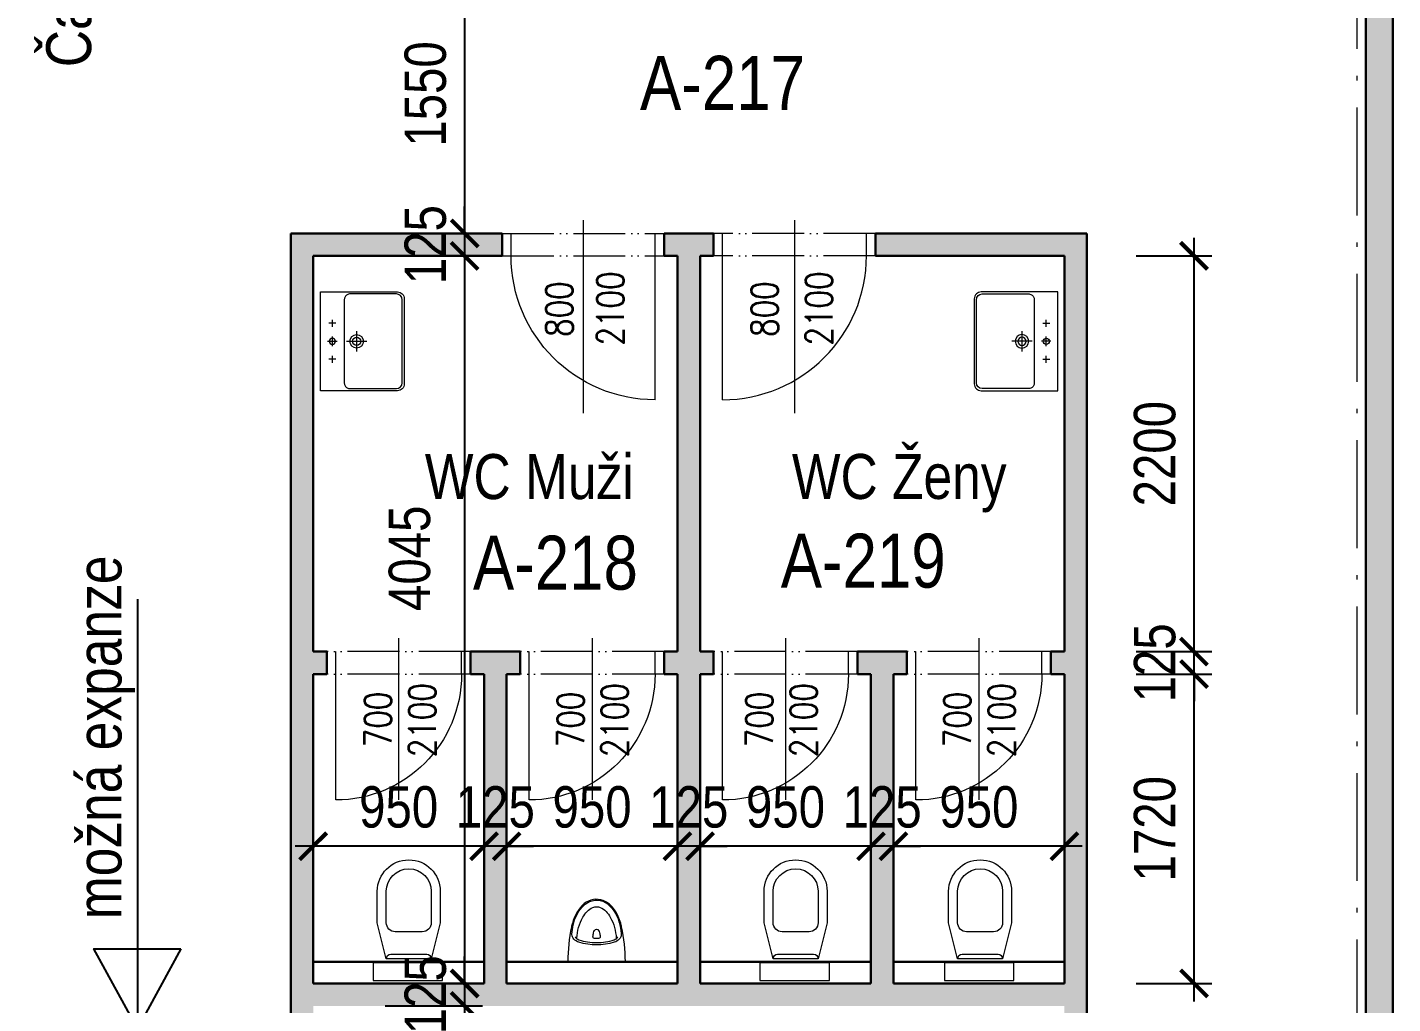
# Model space of a CAD drawing. Header units: millimetres. Extents: x 325046 to 1268204, y 1875583 to 2761998.
# Drawn here: x 565212 to 572801, y 2534185 to 2539613 of the extents above; entities that cross this region are included whole.
import ezdxf
from ezdxf.enums import TextEntityAlignment as Align

# ---------------------------------------------------------------- set-up
doc = ezdxf.new("R2010")
doc.units = ezdxf.units.MM
doc.header["$LTSCALE"] = 100
doc.header["$PDMODE"] = 65
doc.linetypes.add('ACAD_ISO05W100', pattern=[33, 24, -3, 0, -3, 0, -3])
doc.linetypes.add('ACAD_ISO10W100', pattern=[18.5, 12, -3, 0.5, -3])
doc.layers.add('A_KCE.tence', color=7, linetype='Continuous', lineweight=13)
doc.layers.add('Objekty - osy', color=5, linetype='ACAD_ISO10W100', lineweight=20)
for name, color, linetype, lineweight, true_color in [('DVEŘE - POPIS', 7, 'Continuous', 5, 0x008a22), ('otvory', 7, 'Continuous', 20, 0xb30000), ('PŘÍČKY - SDK', 7, 'Continuous', 30, 0x6a1174), ('SANITA  - NOVÁ', 7, 'Continuous', 13, 0x3f3fde)]:
    doc.layers.add(name, color=color, linetype=linetype, lineweight=lineweight, true_color=true_color)
doc.layers.add('kóty 100', color=5, linetype='Continuous')
doc.layers.add('ČÍSLO MÍSTNOSTI', color=4, linetype='Continuous')
doc.layers.add('POPIS MÍSTNOSTÍ', color=7, linetype='Continuous', true_color=0x072bf2)
doc.layers.add('ŠRAF - SDK', color=7, linetype='Continuous', true_color=0xfbe0ee)
doc.styles.add('ARIAL NARROW', font='ARIALN.TTF')
doc.styles.add('FSIMPLEX', font='simplex.shx')
doc.dimstyles.new('100', dxfattribs={"dimscale": 100, "dimtxt": 2.3, "dimasz": 1.5, "dimexe": 1, "dimexo": 4, "dimgap": 1, "dimtad": 1, "dimdec": 0, "dimzin": 0, "dimdsep": 46, "dimtxsty": 'ARIAL NARROW', "dimblk": 'ARCHTICK', "dimcen": 4, "dimdle": 1, "dimclrd": 256, "dimclre": 256, "dimclrt": 7, "dimadec": 0, "dimazin": 0, "dimtfac": 1, "dimtdec": 0, "dimtix": 1, "dimtofl": 0, "dimtmove": 0, "dimatfit": 2, "dimldrblk": 'OBLIQUE', "dimfxl": 1, "dimtolj": 1, "dimtzin": 0, "dimlwd": -1, "dimlwe": -1, "dimarcsym": 1})

# ---------------------------------------------------------------- blocks, each defined once
blk = doc.blocks.new('A$C32F32A5B')
at = {"layer": 'SANITA  - NOVÁ', "ltscale": 2, "transparency": 33554687}
for p, q in [((0, 0), (0, 98.3)), ((0, 98.3), (386.6, 98.3)), ((386.6, 98.3), (386.6, 0)), ((386.6, 0), (0, 0))]:
    blk.add_line(p, q, dxfattribs=at)
for points in [[(313.1, 120.8), (363.1, 320.8), (363.1, 495.8, 1), (13.1, 495.8), (13.1, 320.8), (63.1, 120.8)], [(113.1, 270.8), (263.1, 270.8, 0.41), (313.1, 320.8), (313.1, 495.8, 1), (63.1, 495.8), (63.1, 320.8, 0.41), (113.1, 270.8)], [(63.1, 120.8), (313.1, 120.8, 0.41), (288.1, 145.8), (88.1, 145.8, 0.41), (63.1, 120.8)]]:
    blk.add_lwpolyline(points, format="xyb", dxfattribs=at)
blk = doc.blocks.new('A$C2DFD14CC')
at = {"layer": 'otvory', "linetype": 'ACAD_ISO05W100', "ltscale": 0.12}
for p, q in [((75, 0), (75, 800)), ((200, 0), (200, 800))]:
    blk.add_line(p, q, dxfattribs=at)
at = {"layer": 'otvory'}
for p, q in [((900, 750), (75, 750)), ((200, 50), (75, 50))]:
    blk.add_line(p, q, dxfattribs=at)
at = {"layer": 'otvory', "ltscale": 2, "transparency": 33554687}
blk.add_line((0, 400), (900, 400), dxfattribs=at)
blk.add_arc((200, 750), 700, 270, 0, dxfattribs=at)
blk = doc.blocks.new('umyvadlo')
for points in [[(-80.5, -65), (-100, -65), (-119.5, -65)], [(-100, -84.5), (-100, -65), (-100, -45.5)], [(26.2, -65), (-26.2, -65)], [(0, -38.8), (0, -91.2)], [(119.5, -65), (100, -65), (80.5, -65)], [(100, -84.5), (100, -65), (100, -45.5)], [(0, -143.8), (0, -256.2)], [(-56.2, -200), (56.2, -200)]]:
    blk.add_lwpolyline(points)
for points in [[(275, 0), (275, 0), (-275, 0), (-275, 0)], [(-275, 0), (-275, 0), (-275, -418.8), (-275, -418.8)], [(275, -418.8), (275, -418.8), (275, 0), (275, 0)], [(-275, -418.8), (-275, -418.8), (-275, -427.1), (-275, -427.1)], [(-275, -427.1), (-274.5, -436.8), (-270.6, -446.1), (-263.9, -453.1)], [(-263.9, -453.1), (-256.6, -460.7), (-246.3, -465), (-235.7, -465)], [(235.7, -465), (246.2, -465), (256.6, -460.7), (263.9, -453.1)], [(263.9, -453.1), (270.6, -446.1), (274.5, -436.8), (275, -427.1)], [(275, -427.1), (275, -427.1), (275, -418.8), (275, -418.8)], [(-235.7, -465), (-235.7, -465), (0, -465), (0, -465)], [(0, -465), (0, -465), (235.7, -465), (235.7, -465)]]:
    blk.add_open_spline(points, degree=3)
for points, knots in [([(17.5, -65), (17.5, -55.3), (9.7, -47.5), (0, -47.5), (-9.7, -47.5), (-17.5, -55.3), (-17.5, -65), (-17.5, -74.7), (-9.7, -82.5), (0, -82.5), (9.7, -82.5), (17.5, -74.7), (17.5, -65)], [0, 0, 0, 0, 1, 1, 1, 2, 2, 2, 3, 3, 3, 4, 4, 4, 4]), ([(0, -453.3), (0, -453.3), (231, -453.3), (231, -453.3), (248.9, -453.3), (263.3, -438.4), (263.3, -420.6), (263.3, -420.6), (263.3, -170.8), (263.3, -170.8), (263.3, -170.8), (263.3, -164.8), (263.3, -164.8), (263.3, -158.4), (262.3, -152.5), (259, -147), (256.3, -142.6), (252.5, -138.7), (248.1, -135.9), (243.2, -132.8), (237.7, -131.5), (231.9, -131.4), (231.9, -131.4), (231.9, -131.4), (231.9, -131.4), (231.9, -131.4), (0, -131.4), (0, -131.4), (0, -131.4), (0, -131.4), (0, -131.4), (0, -131.4), (-231.9, -131.4), (-231.9, -131.4), (-231.9, -131.4), (-231.9, -131.4), (-231.9, -131.4), (-237.7, -131.5), (-243.2, -132.8), (-248.1, -135.9), (-252.5, -138.7), (-256.3, -142.6), (-259, -147), (-262.3, -152.5), (-263.3, -158.4), (-263.3, -164.8), (-263.3, -164.8), (-263.3, -170.8), (-263.3, -170.8), (-263.3, -170.8), (-263.3, -420.6), (-263.3, -420.6), (-263.3, -438.4), (-248.9, -453.3), (-231, -453.3), (-231, -453.3), (0, -453.3), (0, -453.3)], [0, 0, 0, 0, 1, 1, 1, 2, 2, 2, 3, 3, 3, 4, 4, 4, 5, 5, 5, 6, 6, 6, 7, 7, 7, 8, 8, 8, 9, 9, 9, 10, 10, 10, 11, 11, 11, 12, 12, 12, 13, 13, 13, 14, 14, 14, 15, 15, 15, 16, 16, 16, 17, 17, 17, 18, 18, 18, 19, 19, 19, 19]), ([(-37.5, -200), (-37.5, -179.3), (-20.7, -162.5), (0, -162.5), (20.7, -162.5), (37.5, -179.3), (37.5, -200), (37.5, -220.7), (20.7, -237.5), (0, -237.5), (-20.7, -237.5), (-37.5, -220.7), (-37.5, -200)], [0, 0, 0, 0, 1, 1, 1, 2, 2, 2, 3, 3, 3, 4, 4, 4, 4]), ([(-23, -200), (-23, -187.3), (-12.7, -177), (0, -177), (12.7, -177), (23, -187.3), (23, -200), (23, -212.7), (12.7, -223), (0, -223), (-12.7, -223), (-23, -212.7), (-23, -200)], [0, 0, 0, 0, 1, 1, 1, 2, 2, 2, 3, 3, 3, 4, 4, 4, 4])]:
    blk.add_open_spline(points, degree=3, knots=knots)
blk = doc.blocks.new('A$C2DA8013F')
at = {"layer": 'otvory'}
for p, q in [((74.6, 850), (999.6, 850)), ((874.6, 50), (999.6, 50))]:
    blk.add_line(p, q, dxfattribs=at)
at = {"layer": 'otvory', "linetype": 'ACAD_ISO05W100', "ltscale": 0.12}
for p, q in [((874.6, 0), (874.6, 900)), ((999.6, 0), (999.6, 900))]:
    blk.add_line(p, q, dxfattribs=at)
at = {"layer": 'otvory', "ltscale": 2, "transparency": 33554687}
blk.add_line((1073.7, 450), (0, 450), dxfattribs=at)
blk.add_arc((874.6, 850), 800, 180, 270, dxfattribs=at)
blk = doc.blocks.new('pisoir')
for points, knots in [([(154.6, 0), (154.6, 0), (160.5, -3), (160.5, -3), (159, -67.2), (152.7, -131.2), (139.5, -194.1), (138.1, -200.9), (136.4, -207.8), (134.4, -214.5), (122.2, -255.1), (102.7, -297), (68.6, -323.8), (38.6, -347.2), (-1.4, -354.8), (-37.3, -341.4), (-90.4, -321.6), (-119, -265.7), (-134.3, -214.5), (-136.3, -207.8), (-138.1, -200.9), (-139.5, -194.1), (-152.7, -131.2), (-159, -67.2), (-160.5, -3), (-160.5, -3), (-154.5, 0), (-154.5, 0), (-154.5, 0), (154.6, 0), (154.6, 0)], [0, 0, 0, 0, 1, 1, 1, 2, 2, 2, 3, 3, 3, 4, 4, 4, 5, 5, 5, 6, 6, 6, 7, 7, 7, 8, 8, 8, 9, 9, 9, 10, 10, 10, 10]), ([(-137, -154), (-133.8, -210.8), (-115.3, -272), (-72.8, -311.9), (-42.2, -340.8), (0.3, -353), (39.7, -334.8), (105.8, -304.2), (133.2, -221.6), (137, -154), (137, -154), (137, -152.2), (137, -152.2), (137, -133.4), (121.5, -116.4), (97.7, -109), (33.9, -89.2), (-33.9, -89.2), (-97.7, -109), (-121.5, -116.4), (-137, -133.4), (-137, -152.2), (-137, -152.2), (-137, -154), (-137, -154)], [0, 0, 0, 0, 1, 1, 1, 2, 2, 2, 3, 3, 3, 4, 4, 4, 5, 5, 5, 6, 6, 6, 7, 7, 7, 8, 8, 8, 8]), ([(118.5, -138.4), (114.4, -130.6), (106.4, -125.6), (98.3, -122.9), (67.1, -112.5), (33.6, -107.3), (0, -107.3), (-33.6, -107.3), (-67.1, -112.5), (-98.3, -122.9), (-106.4, -125.6), (-114.4, -130.6), (-118.5, -138.4)], [0, 0, 0, 0, 1, 1, 1, 2, 2, 2, 3, 3, 3, 4, 4, 4, 4]), ([(109.7, -131.3), (106.6, -171.9), (96.8, -212.6), (76.4, -248.1), (63.5, -270.6), (45.3, -292.5), (20.7, -302.4), (13.7, -305.2), (6.8, -306.4), (0, -306.3), (-6.8, -306.4), (-13.7, -305.2), (-20.7, -302.4), (-45.3, -292.5), (-63.5, -270.6), (-76.4, -248.1), (-96.8, -212.6), (-106.6, -171.9), (-109.7, -131.3)], [0, 0, 0, 0, 1, 1, 1, 2, 2, 2, 3, 3, 3, 4, 4, 4, 5, 5, 5, 6, 6, 6, 6]), ([(-11.6, -129.7), (-15.3, -129.9), (-18.4, -132.2), (-19.6, -135.8), (-19.6, -135.8), (-19.9, -138.3), (-19.9, -138.3), (-19.8, -139.7), (-19.8, -141.1), (-19.7, -142.6), (-19.3, -149.1), (-18.4, -155.6), (-16.7, -161.9), (-14.7, -169.7), (-9.8, -181.5), (-0.1, -181.9), (9.5, -181.5), (14.7, -169.8), (16.7, -161.9), (18.4, -155.6), (19.3, -149.1), (19.7, -142.6), (19.8, -141), (19.9, -139.4), (19.9, -137.8), (19.9, -137.8), (19.5, -135.1), (19.5, -135.1), (18.3, -131.9), (15.4, -130.1), (12.1, -129.7), (12.1, -129.7), (12.1, -129.7), (12.1, -129.7), (4.2, -129.6), (-3.7, -129.6), (-11.6, -129.7), (-11.6, -129.7), (-11.6, -129.7), (-11.6, -129.7)], [0, 0, 0, 0, 1, 1, 1, 2, 2, 2, 3, 3, 3, 4, 4, 4, 5, 5, 5, 6, 6, 6, 7, 7, 7, 8, 8, 8, 9, 9, 9, 10, 10, 10, 11, 11, 11, 12, 12, 12, 13, 13, 13, 13])]:
    blk.add_open_spline(points, degree=3, knots=knots)
blk = doc.blocks.new('_ARCHTICK')
at = {"color": 0, "linetype": 'ByBlock', "const_width": 0.15}
blk.add_lwpolyline([(-0.5, -0.5), (0.5, 0.5)], dxfattribs=at)
blk = doc.blocks.new('*D667')
at = {"layer": 'Defpoints', "color": 0, "ltscale": 100, "transparency": 16777216}
for p in [(566675.8, 2538467.7), (566800.8, 2538342.7), (567642.6, 2538342.7)]:
    blk.add_point(p, dxfattribs=at)
at = {"layer": 'kóty 100', "ltscale": 100, "transparency": 16777216}
for p, q in [((567642.6, 2538467.7), (567642.6, 2538617.7)), ((567075.8, 2538467.7), (567742.6, 2538467.7)), ((567200.8, 2538342.7), (567742.6, 2538342.7)), ((567642.6, 2538342.7), (567642.6, 2538192.7))]:
    blk.add_line(p, q, dxfattribs=at)
at = {"layer": 'kóty 100', "ltscale": 100, "transparency": 16777216, "xscale": 150, "yscale": 150, "zscale": 150}
for p, rotation in [((567642.6, 2538467.7), 270), ((567642.6, 2538342.7), 90)]:
    blk.add_blockref('_ARCHTICK', p, dxfattribs=dict(at, rotation=rotation))
at = {"layer": 'kóty 100', "color": 7, "ltscale": 100, "transparency": 16777216, "insert": (567425.2, 2538405.2), "char_height": 230, "attachment_point": 5, "rotation": 90, "style": 'ARIAL NARROW'}
blk.add_mtext('\\A1;125', dxfattribs=at)
blk = doc.blocks.new('_Oblique')
at = {"color": 0, "lineweight": -2}
blk.add_line((-0.5, -0.5), (0.5, 0.5), dxfattribs=at)
blk = doc.blocks.new('*D668')
at = {"layer": 'Defpoints', "color": 0, "ltscale": 100, "transparency": 16777216}
for p in [(566800.8, 2538342.7), (566800.8, 2534297.7), (567642.6, 2534297.7)]:
    blk.add_point(p, dxfattribs=at)
at = {"layer": 'kóty 100', "ltscale": 100, "transparency": 16777216}
for p, q in [((567642.6, 2538442.7), (567642.6, 2534197.7)), ((567200.8, 2538342.7), (567742.6, 2538342.7)), ((567200.8, 2534297.7), (567742.6, 2534297.7))]:
    blk.add_line(p, q, dxfattribs=at)
at = {"layer": 'kóty 100', "ltscale": 100, "transparency": 16777216, "xscale": 150, "yscale": 150, "zscale": 150}
for p, rotation in [((567642.6, 2538342.7), 90), ((567642.6, 2534297.7), 270)]:
    blk.add_blockref('_ARCHTICK', p, dxfattribs=dict(at, rotation=rotation))
at = {"layer": 'kóty 100', "color": 7, "ltscale": 100, "transparency": 16777216, "insert": (567337.2, 2536661.5), "char_height": 230, "attachment_point": 5, "rotation": 90, "style": 'ARIAL NARROW'}
blk.add_mtext('\\A1;4045', dxfattribs=at)
blk = doc.blocks.new('*D669')
at = {"layer": 'Defpoints', "color": 0, "ltscale": 100, "transparency": 16777216}
for p in [(566800.8, 2534297.7), (566800.8, 2534172.7), (567642.6, 2534172.7)]:
    blk.add_point(p, dxfattribs=at)
at = {"layer": 'kóty 100', "ltscale": 100, "transparency": 16777216}
for p, q in [((567642.6, 2534297.7), (567642.6, 2534447.7)), ((567200.8, 2534297.7), (567742.6, 2534297.7)), ((567200.8, 2534172.7), (567742.6, 2534172.7)), ((567642.6, 2534172.7), (567642.6, 2534022.7))]:
    blk.add_line(p, q, dxfattribs=at)
at = {"layer": 'kóty 100', "ltscale": 100, "transparency": 16777216, "xscale": 150, "yscale": 150, "zscale": 150}
for p, rotation in [((567642.6, 2534297.7), 270), ((567642.6, 2534172.7), 90)]:
    blk.add_blockref('_ARCHTICK', p, dxfattribs=dict(at, rotation=rotation))
at = {"layer": 'kóty 100', "color": 7, "ltscale": 100, "transparency": 16777216, "insert": (567425.2, 2534235.2), "char_height": 230, "attachment_point": 5, "rotation": 90, "style": 'ARIAL NARROW'}
blk.add_mtext('\\A1;125', dxfattribs=at)
blk = doc.blocks.new('*D670')
at = {"layer": 'Defpoints', "color": 0, "ltscale": 100, "transparency": 16777216}
for p in [(566800.8, 2534172.7), (566800.8, 2530842.7), (567642.6, 2530842.7)]:
    blk.add_point(p, dxfattribs=at)
at = {"layer": 'kóty 100', "ltscale": 100, "transparency": 16777216}
for p, q in [((567642.6, 2534272.7), (567642.6, 2530742.7)), ((567200.8, 2534172.7), (567742.6, 2534172.7)), ((567200.8, 2530842.7), (567742.6, 2530842.7))]:
    blk.add_line(p, q, dxfattribs=at)
at = {"layer": 'kóty 100', "ltscale": 100, "transparency": 16777216, "xscale": 150, "yscale": 150, "zscale": 150}
for p, rotation in [((567642.6, 2534172.7), 90), ((567642.6, 2530842.7), 270)]:
    blk.add_blockref('_ARCHTICK', p, dxfattribs=dict(at, rotation=rotation))
at = {"layer": 'kóty 100', "color": 7, "ltscale": 100, "transparency": 16777216, "insert": (567479, 2532843.2), "char_height": 230, "attachment_point": 5, "rotation": 90, "style": 'ARIAL NARROW'}
blk.add_mtext('\\A1;3330', dxfattribs=at)
blk = doc.blocks.new('*D756')
at = {"layer": 'Defpoints', "color": 0, "ltscale": 100, "transparency": 16777216}
for p in [(566800.8, 2540017.7), (566675.8, 2538467.7), (567642.6, 2538467.7)]:
    blk.add_point(p, dxfattribs=at)
at = {"layer": 'kóty 100', "ltscale": 100, "transparency": 16777216}
for p, q in [((567642.6, 2540117.7), (567642.6, 2538367.7)), ((567200.8, 2540017.7), (567742.6, 2540017.7)), ((567075.8, 2538467.7), (567742.6, 2538467.7))]:
    blk.add_line(p, q, dxfattribs=at)
at = {"layer": 'kóty 100', "ltscale": 100, "transparency": 16777216, "xscale": 150, "yscale": 150, "zscale": 150}
for p, rotation in [((567642.6, 2540017.7), 90), ((567642.6, 2538467.7), 270)]:
    blk.add_blockref('_ARCHTICK', p, dxfattribs=dict(at, rotation=rotation))
at = {"layer": 'kóty 100', "color": 7, "ltscale": 100, "transparency": 16777216, "insert": (567425.2, 2539242.7), "char_height": 230, "attachment_point": 5, "rotation": 90, "style": 'ARIAL NARROW'}
blk.add_mtext('\\A1;1550', dxfattribs=at)
blk = doc.blocks.new('*D779')
at = {"layer": 'Defpoints', "color": 0, "ltscale": 100, "transparency": 16777216}
for p in [(570975.8, 2536017.7), (571696.5, 2536017.7), (570975.8, 2534297.7)]:
    blk.add_point(p, dxfattribs=at)
at = {"layer": 'kóty 100', "ltscale": 100, "transparency": 16777216}
for p, q in [((571696.5, 2534197.7), (571696.5, 2536117.7)), ((571375.8, 2536017.7), (571796.5, 2536017.7)), ((571375.8, 2534297.7), (571796.5, 2534297.7))]:
    blk.add_line(p, q, dxfattribs=at)
at = {"layer": 'kóty 100', "ltscale": 100, "transparency": 16777216, "xscale": 150, "yscale": 150, "zscale": 150}
for p, rotation in [((571696.5, 2536017.7), 90), ((571696.5, 2534297.7), 270)]:
    blk.add_blockref('_ARCHTICK', p, dxfattribs=dict(at, rotation=rotation))
at = {"layer": 'kóty 100', "color": 7, "ltscale": 100, "transparency": 16777216, "insert": (571479.1, 2535157.7), "char_height": 230, "attachment_point": 5, "rotation": 90, "style": 'ARIAL NARROW'}
blk.add_mtext('\\A1;1720', dxfattribs=at)
blk = doc.blocks.new('*D780')
at = {"layer": 'Defpoints', "color": 0, "ltscale": 100, "transparency": 16777216}
for p in [(570975.8, 2536142.7), (571696.5, 2536142.7), (570975.8, 2536017.7)]:
    blk.add_point(p, dxfattribs=at)
at = {"layer": 'kóty 100', "ltscale": 100, "transparency": 16777216}
for p, q in [((571696.5, 2536142.7), (571696.5, 2536292.7)), ((571375.8, 2536142.7), (571796.5, 2536142.7)), ((571375.8, 2536017.7), (571796.5, 2536017.7)), ((571696.5, 2536017.7), (571696.5, 2535867.7))]:
    blk.add_line(p, q, dxfattribs=at)
at = {"layer": 'kóty 100', "ltscale": 100, "transparency": 16777216, "xscale": 150, "yscale": 150, "zscale": 150}
for p, rotation in [((571696.5, 2536142.7), 270), ((571696.5, 2536017.7), 90)]:
    blk.add_blockref('_ARCHTICK', p, dxfattribs=dict(at, rotation=rotation))
at = {"layer": 'kóty 100', "color": 7, "ltscale": 100, "transparency": 16777216, "insert": (571479.1, 2536080.2), "char_height": 230, "attachment_point": 5, "rotation": 90, "style": 'ARIAL NARROW'}
blk.add_mtext('\\A1;125', dxfattribs=at)
blk = doc.blocks.new('*D781')
at = {"layer": 'Defpoints', "color": 0, "ltscale": 100, "transparency": 16777216}
for p in [(570975.8, 2538342.7), (571696.5, 2538342.7), (570975.8, 2536142.7)]:
    blk.add_point(p, dxfattribs=at)
at = {"layer": 'kóty 100', "ltscale": 100, "transparency": 16777216}
for p, q in [((571696.5, 2536042.7), (571696.5, 2538442.7)), ((571375.8, 2538342.7), (571796.5, 2538342.7)), ((571375.8, 2536142.7), (571796.5, 2536142.7))]:
    blk.add_line(p, q, dxfattribs=at)
at = {"layer": 'kóty 100', "ltscale": 100, "transparency": 16777216, "xscale": 150, "yscale": 150, "zscale": 150}
for p, rotation in [((571696.5, 2538342.7), 90), ((571696.5, 2536142.7), 270)]:
    blk.add_blockref('_ARCHTICK', p, dxfattribs=dict(at, rotation=rotation))
at = {"layer": 'kóty 100', "color": 7, "ltscale": 100, "transparency": 16777216, "insert": (571479.1, 2537242.7), "char_height": 230, "attachment_point": 5, "rotation": 90, "style": 'ARIAL NARROW'}
blk.add_mtext('\\A1;2200', dxfattribs=at)
blk = doc.blocks.new('*D782')
at = {"layer": 'Defpoints', "color": 0, "ltscale": 100, "transparency": 16777216}
for p in [(570025.8, 2535060.4), (570025.8, 2534297.7), (570975.8, 2534297.7)]:
    blk.add_point(p, dxfattribs=at)
at = {"layer": 'kóty 100', "ltscale": 100, "transparency": 16777216}
for p, q in [((570025.8, 2534697.7), (570025.8, 2535160.4)), ((570975.8, 2534697.7), (570975.8, 2535160.4)), ((571075.8, 2535060.4), (569925.8, 2535060.4))]:
    blk.add_line(p, q, dxfattribs=at)
at = {"layer": 'kóty 100', "ltscale": 100, "transparency": 16777216, "xscale": 150, "yscale": 150, "zscale": 150, "rotation": 180}
blk.add_blockref('_ARCHTICK', (570025.8, 2535060.4), dxfattribs=at)
at = {"layer": 'kóty 100', "ltscale": 100, "transparency": 16777216, "xscale": 150, "yscale": 150, "zscale": 150}
blk.add_blockref('_ARCHTICK', (570975.8, 2535060.4), dxfattribs=at)
at = {"layer": 'kóty 100', "color": 7, "ltscale": 100, "transparency": 16777216, "insert": (570500.8, 2535277.8), "char_height": 230, "attachment_point": 5, "style": 'ARIAL NARROW'}
blk.add_mtext('\\A1;950', dxfattribs=at)
blk = doc.blocks.new('*D783')
at = {"layer": 'Defpoints', "color": 0, "ltscale": 100, "transparency": 16777216}
for p in [(569900.8, 2535060.4), (569900.8, 2534297.7), (570025.8, 2534297.7)]:
    blk.add_point(p, dxfattribs=at)
at = {"layer": 'kóty 100', "ltscale": 100, "transparency": 16777216}
for p, q in [((569900.8, 2534697.7), (569900.8, 2535160.4)), ((570025.8, 2534697.7), (570025.8, 2535160.4)), ((569900.8, 2535060.4), (569750.8, 2535060.4)), ((570025.8, 2535060.4), (570175.8, 2535060.4))]:
    blk.add_line(p, q, dxfattribs=at)
at = {"layer": 'kóty 100', "ltscale": 100, "transparency": 16777216, "xscale": 150, "yscale": 150, "zscale": 150}
blk.add_blockref('_ARCHTICK', (569900.8, 2535060.4), dxfattribs=at)
at = {"layer": 'kóty 100', "ltscale": 100, "transparency": 16777216, "xscale": 150, "yscale": 150, "zscale": 150, "rotation": 180}
blk.add_blockref('_ARCHTICK', (570025.8, 2535060.4), dxfattribs=at)
at = {"layer": 'kóty 100', "color": 7, "ltscale": 100, "transparency": 16777216, "insert": (569963.3, 2535277.8), "char_height": 230, "attachment_point": 5, "style": 'ARIAL NARROW'}
blk.add_mtext('\\A1;125', dxfattribs=at)
blk = doc.blocks.new('*D784')
at = {"layer": 'Defpoints', "color": 0, "ltscale": 100, "transparency": 16777216}
for p in [(568950.8, 2535060.4), (568950.8, 2534297.7), (569900.8, 2534297.7)]:
    blk.add_point(p, dxfattribs=at)
at = {"layer": 'kóty 100', "ltscale": 100, "transparency": 16777216}
for p, q in [((568950.8, 2534697.7), (568950.8, 2535160.4)), ((569900.8, 2534697.7), (569900.8, 2535160.4)), ((570000.8, 2535060.4), (568850.8, 2535060.4))]:
    blk.add_line(p, q, dxfattribs=at)
at = {"layer": 'kóty 100', "ltscale": 100, "transparency": 16777216, "xscale": 150, "yscale": 150, "zscale": 150, "rotation": 180}
blk.add_blockref('_ARCHTICK', (568950.8, 2535060.4), dxfattribs=at)
at = {"layer": 'kóty 100', "ltscale": 100, "transparency": 16777216, "xscale": 150, "yscale": 150, "zscale": 150}
blk.add_blockref('_ARCHTICK', (569900.8, 2535060.4), dxfattribs=at)
at = {"layer": 'kóty 100', "color": 7, "ltscale": 100, "transparency": 16777216, "insert": (569425.8, 2535277.8), "char_height": 230, "attachment_point": 5, "style": 'ARIAL NARROW'}
blk.add_mtext('\\A1;950', dxfattribs=at)
blk = doc.blocks.new('*D785')
at = {"layer": 'Defpoints', "color": 0, "ltscale": 100, "transparency": 16777216}
for p in [(568825.8, 2535060.4), (568825.8, 2534297.7), (568950.8, 2534297.7)]:
    blk.add_point(p, dxfattribs=at)
at = {"layer": 'kóty 100', "ltscale": 100, "transparency": 16777216}
for p, q in [((568825.8, 2534697.7), (568825.8, 2535160.4)), ((568950.8, 2534697.7), (568950.8, 2535160.4)), ((568825.8, 2535060.4), (568675.8, 2535060.4)), ((568950.8, 2535060.4), (569100.8, 2535060.4))]:
    blk.add_line(p, q, dxfattribs=at)
at = {"layer": 'kóty 100', "ltscale": 100, "transparency": 16777216, "xscale": 150, "yscale": 150, "zscale": 150}
blk.add_blockref('_ARCHTICK', (568825.8, 2535060.4), dxfattribs=at)
at = {"layer": 'kóty 100', "ltscale": 100, "transparency": 16777216, "xscale": 150, "yscale": 150, "zscale": 150, "rotation": 180}
blk.add_blockref('_ARCHTICK', (568950.8, 2535060.4), dxfattribs=at)
at = {"layer": 'kóty 100', "color": 7, "ltscale": 100, "transparency": 16777216, "insert": (568888.3, 2535277.8), "char_height": 230, "attachment_point": 5, "style": 'ARIAL NARROW'}
blk.add_mtext('\\A1;125', dxfattribs=at)
blk = doc.blocks.new('*D786')
at = {"layer": 'Defpoints', "color": 0, "ltscale": 100, "transparency": 16777216}
for p in [(567875.8, 2535060.4), (567875.8, 2534297.7), (568825.8, 2534297.7)]:
    blk.add_point(p, dxfattribs=at)
at = {"layer": 'kóty 100', "ltscale": 100, "transparency": 16777216}
for p, q in [((567875.8, 2534697.7), (567875.8, 2535160.4)), ((568825.8, 2534697.7), (568825.8, 2535160.4)), ((568925.8, 2535060.4), (567775.8, 2535060.4))]:
    blk.add_line(p, q, dxfattribs=at)
at = {"layer": 'kóty 100', "ltscale": 100, "transparency": 16777216, "xscale": 150, "yscale": 150, "zscale": 150, "rotation": 180}
blk.add_blockref('_ARCHTICK', (567875.8, 2535060.4), dxfattribs=at)
at = {"layer": 'kóty 100', "ltscale": 100, "transparency": 16777216, "xscale": 150, "yscale": 150, "zscale": 150}
blk.add_blockref('_ARCHTICK', (568825.8, 2535060.4), dxfattribs=at)
at = {"layer": 'kóty 100', "color": 7, "ltscale": 100, "transparency": 16777216, "insert": (568350.8, 2535277.8), "char_height": 230, "attachment_point": 5, "style": 'ARIAL NARROW'}
blk.add_mtext('\\A1;950', dxfattribs=at)
blk = doc.blocks.new('*D787')
at = {"layer": 'Defpoints', "color": 0, "ltscale": 100, "transparency": 16777216}
for p in [(567750.8, 2535060.4), (567750.8, 2534297.7), (567875.8, 2534297.7)]:
    blk.add_point(p, dxfattribs=at)
at = {"layer": 'kóty 100', "ltscale": 100, "transparency": 16777216}
for p, q in [((567750.8, 2534697.7), (567750.8, 2535160.4)), ((567875.8, 2534697.7), (567875.8, 2535160.4)), ((567750.8, 2535060.4), (567600.8, 2535060.4)), ((567875.8, 2535060.4), (568025.8, 2535060.4))]:
    blk.add_line(p, q, dxfattribs=at)
at = {"layer": 'kóty 100', "ltscale": 100, "transparency": 16777216, "xscale": 150, "yscale": 150, "zscale": 150}
blk.add_blockref('_ARCHTICK', (567750.8, 2535060.4), dxfattribs=at)
at = {"layer": 'kóty 100', "ltscale": 100, "transparency": 16777216, "xscale": 150, "yscale": 150, "zscale": 150, "rotation": 180}
blk.add_blockref('_ARCHTICK', (567875.8, 2535060.4), dxfattribs=at)
at = {"layer": 'kóty 100', "color": 7, "ltscale": 100, "transparency": 16777216, "insert": (567813.3, 2535277.8), "char_height": 230, "attachment_point": 5, "style": 'ARIAL NARROW'}
blk.add_mtext('\\A1;125', dxfattribs=at)
blk = doc.blocks.new('*D788')
at = {"layer": 'Defpoints', "color": 0, "ltscale": 100, "transparency": 16777216}
for p in [(566800.8, 2535060.4), (566800.8, 2534297.7), (567750.8, 2534297.7)]:
    blk.add_point(p, dxfattribs=at)
at = {"layer": 'kóty 100', "ltscale": 100, "transparency": 16777216}
for p, q in [((566800.8, 2534697.7), (566800.8, 2535160.4)), ((567750.8, 2534697.7), (567750.8, 2535160.4)), ((567850.8, 2535060.4), (566700.8, 2535060.4))]:
    blk.add_line(p, q, dxfattribs=at)
at = {"layer": 'kóty 100', "ltscale": 100, "transparency": 16777216, "xscale": 150, "yscale": 150, "zscale": 150, "rotation": 180}
blk.add_blockref('_ARCHTICK', (566800.8, 2535060.4), dxfattribs=at)
at = {"layer": 'kóty 100', "ltscale": 100, "transparency": 16777216, "xscale": 150, "yscale": 150, "zscale": 150}
blk.add_blockref('_ARCHTICK', (567750.8, 2535060.4), dxfattribs=at)
at = {"layer": 'kóty 100', "color": 7, "ltscale": 100, "transparency": 16777216, "insert": (567275.8, 2535277.8), "char_height": 230, "attachment_point": 5, "style": 'ARIAL NARROW'}
blk.add_mtext('\\A1;950', dxfattribs=at)

msp = doc.modelspace()

# ---------------------------------------------------------------- hatches: boundary and pattern name
at = {"layer": 'ŠRAF - SDK', "ltscale": 100}
h = msp.add_hatch(color=256, dxfattribs=at)
h.dxf.hatch_style = 1
h.paths.add_polyline_path([(564850.8, 2537092.7), (560925.8, 2537092.7), (560925.8, 2536967.7), (564850.8, 2536967.7), (564850.8, 2536267.7), (564975.8, 2536267.7), (564975.8, 2537792.7), (564850.8, 2537792.7)])
h.paths.add_polyline_path([(572650.8, 2542592.7), (572650.8, 2530842.7), (572475.8, 2530842.7), (572475.8, 2530692.7), (572800.8, 2530692.7), (572800.8, 2542592.7)])
h.paths.add_polyline_path([(570975.8, 2532792.7), (571100.8, 2532792.7), (571100.8, 2538467.7), (569925.8, 2538467.7), (569925.8, 2538342.7), (570975.8, 2538342.7), (570975.8, 2536142.7), (570900.8, 2536142.7), (570900.8, 2536017.7), (570975.8, 2536017.7), (570975.8, 2534297.7), (570025.8, 2534297.7), (570025.8, 2536017.7), (570100.8, 2536017.7), (570100.8, 2536142.7), (569825.8, 2536142.7), (569825.8, 2536017.7), (569900.8, 2536017.7), (569900.8, 2534297.7), (568950.8, 2534297.7), (568950.8, 2536017.7), (569025.8, 2536017.7), (569025.8, 2536142.7), (568950.8, 2536142.7), (568950.8, 2538345.5), (569025.8, 2538342.7), (569025.8, 2538467.7), (568750.8, 2538467.7), (568750.8, 2538342.7), (568825.8, 2538342.7), (568825.8, 2536142.7), (568750.8, 2536142.7), (568750.8, 2536017.7), (568825.8, 2536017.7), (568825.8, 2534297.7), (567875.8, 2534297.7), (567875.8, 2536017.7), (567950.8, 2536017.7), (567950.8, 2536142.7), (567675.8, 2536142.7), (567675.8, 2536017.7), (567750.8, 2536017.7), (567750.8, 2534297.7), (566800.8, 2534297.7), (566800.8, 2536017.7), (566875.8, 2536017.7), (566875.8, 2536142.7), (566800.8, 2536142.7), (566800.8, 2538342.7), (567850.8, 2538342.7), (567850.8, 2538467.7), (566675.8, 2538467.7), (566675.8, 2532692.7), (566800.8, 2532692.7), (566800.8, 2534172.7), (570975.8, 2534172.7)])
h.paths.add_polyline_path([(571100.8, 2531892.7), (570975.8, 2531892.7), (570975.8, 2530842.7), (566800.8, 2530842.7), (566800.8, 2531792.7), (566675.8, 2531792.7), (566675.8, 2530842.7), (564975.8, 2530842.7), (564975.8, 2535367.7), (564850.8, 2535367.7), (564850.8, 2530842.7), (560925.8, 2530842.7), (560925.8, 2530692.7), (571475.8, 2530692.7), (571475.8, 2530842.7), (571100.8, 2530842.7)])
h.paths.add_polyline_path([(569850.8, 2542967.7), (569725.8, 2542967.7), (569725.8, 2542817.7), (565275.8, 2542817.7), (565275.8, 2544017.7), (565150.8, 2544017.7), (565150.8, 2542817.7), (560925.8, 2542817.7), (560925.8, 2542692.7), (564850.8, 2542692.7), (564850.8, 2538692.7), (564975.8, 2538692.7), (564975.8, 2542692.7), (566675.8, 2542692.7), (566675.8, 2540142.7), (566076.4, 2540142.7), (566076.4, 2540017.7), (566800.8, 2540017.7), (566800.8, 2542692.7), (571300.8, 2542692.7), (571300.8, 2542817.7), (569850.8, 2542817.7)])

# ---------------------------------------------------------------- linework, layer by layer
at = {"layer": 'A_KCE.tence'}
msp.add_line((566800.8, 2538342.7), (566800.8, 2537467.7), dxfattribs=at)
at = {"layer": 'Objekty - osy', "ltscale": 0.5}
msp.add_lwpolyline([(572600.8, 2591892.7), (572600.8, 2469892.7)], dxfattribs=at)
at = {"layer": 'POPIS MÍSTNOSTÍ'}
for points in [[(565823.4, 2536434.1), (565823.4, 2534128.9)], [(566064.5, 2534490.6), (565823.4, 2534047.8), (565582.3, 2534490.6), (566064.5, 2534490.6)]]:
    msp.add_lwpolyline(points, dxfattribs=at)
at = {"layer": 'PŘÍČKY - SDK'}
for p, q in [((572800.8, 2530692.7), (572800.8, 2542592.7)), ((572650.8, 2530842.7), (572650.8, 2540017.7)), ((566675.8, 2538467.7), (567850.8, 2538467.7)), ((566675.8, 2538467.7), (566675.8, 2532692.7)), ((567850.8, 2538342.7), (567850.8, 2538467.7)), ((568750.8, 2538467.7), (569025.8, 2538467.7)), ((568750.8, 2538342.7), (568750.8, 2538467.7)), ((569025.8, 2538342.7), (569025.8, 2538467.7)), ((569925.8, 2538467.7), (571100.8, 2538467.7)), ((569925.8, 2538342.7), (569925.8, 2538467.7)), ((571100.8, 2532792.7), (571100.8, 2538467.7)), ((566800.8, 2538342.7), (567850.8, 2538342.7)), ((566800.8, 2538342.7), (566800.8, 2536142.7)), ((568750.8, 2538342.7), (568825.8, 2538342.7)), ((568825.8, 2536142.7), (568825.8, 2538342.7)), ((568950.8, 2536142.7), (568950.8, 2538342.7)), ((568950.8, 2538342.7), (569025.8, 2538342.7)), ((569925.8, 2538342.7), (570975.8, 2538342.7)), ((570975.8, 2536142.7), (570975.8, 2538342.7)), ((566800.8, 2536142.7), (566875.8, 2536142.7)), ((566875.8, 2536017.7), (566875.8, 2536142.7)), ((567675.8, 2536142.7), (567950.8, 2536142.7)), ((567675.8, 2536017.7), (567675.8, 2536142.7)), ((567950.8, 2536017.7), (567950.8, 2536142.7)), ((568750.8, 2536017.7), (568750.8, 2536142.7)), ((568750.8, 2536142.7), (568825.8, 2536142.7)), ((568950.8, 2536142.7), (569025.8, 2536142.7)), ((569025.8, 2536017.7), (569025.8, 2536142.7)), ((569825.8, 2536142.7), (570100.8, 2536142.7)), ((569825.8, 2536017.7), (569825.8, 2536142.7)), ((570100.8, 2536017.7), (570100.8, 2536142.7)), ((570900.8, 2536017.7), (570900.8, 2536142.7)), ((570900.8, 2536142.7), (570975.8, 2536142.7)), ((566800.8, 2536017.7), (566875.8, 2536017.7)), ((566800.8, 2536017.7), (566800.8, 2534297.7)), ((567675.8, 2536017.7), (567750.8, 2536017.7)), ((567750.8, 2534297.7), (567750.8, 2536017.7)), ((567875.8, 2536017.7), (567950.8, 2536017.7)), ((567875.8, 2534297.7), (567875.8, 2536017.7)), ((568750.8, 2536017.7), (568825.8, 2536017.7)), ((568825.8, 2534297.7), (568825.8, 2536017.7)), ((568950.8, 2534297.7), (568950.8, 2536017.7)), ((568950.8, 2536017.7), (569025.8, 2536017.7)), ((569825.8, 2536017.7), (569900.8, 2536017.7)), ((569900.8, 2534297.7), (569900.8, 2536017.7)), ((570025.8, 2536017.7), (570100.8, 2536017.7)), ((570025.8, 2534297.7), (570025.8, 2536017.7)), ((570900.8, 2536017.7), (570975.8, 2536017.7)), ((570975.8, 2534297.7), (570975.8, 2536017.7)), ((567750.8, 2534417.7), (566800.8, 2534417.7)), ((568825.8, 2534417.7), (567875.8, 2534417.7)), ((569900.8, 2534417.7), (568950.8, 2534417.7)), ((570975.8, 2534417.7), (570025.8, 2534417.7)), ((567750.8, 2534297.7), (566800.8, 2534297.7)), ((566800.8, 2534297.7), (567750.8, 2534297.7)), ((568825.8, 2534297.7), (567875.8, 2534297.7)), ((567875.8, 2534297.7), (568825.8, 2534297.7)), ((569900.8, 2534297.7), (568950.8, 2534297.7)), ((568950.8, 2534297.7), (569900.8, 2534297.7)), ((570975.8, 2534297.7), (570025.8, 2534297.7)), ((570025.8, 2534297.7), (570975.8, 2534297.7))]:
    msp.add_line(p, q, dxfattribs=at)

# ---------------------------------------------------------------- block references
at = {"layer": 'otvory', "xscale": -1}
for name, p, rotation in [('A$C2DA8013F', (567850.8, 2537468.1), 270), ('A$C2DFD14CC', (567675.8, 2536217.7), 90), ('A$C2DFD14CC', (568750.8, 2536217.7), 90), ('A$C2DFD14CC', (569825.8, 2536217.7), 90), ('A$C2DFD14CC', (570900.8, 2536217.7), 90)]:
    msp.add_blockref(name, p, dxfattribs=dict(at, rotation=rotation))
at = {"layer": 'otvory', "rotation": 90.00000000000001}
msp.add_blockref('A$C2DA8013F', (569925.8, 2537468.1), dxfattribs=at)
at = {"layer": 'SANITA  - NOVÁ', "xscale": -1, "rotation": 90.00020335856384}
msp.add_blockref('umyvadlo', (566842.3, 2537867.7), dxfattribs=at)
at = {"layer": 'SANITA  - NOVÁ'}
for name, p, rotation in [('umyvadlo', (570940.2, 2537867.7), 269.9997966414361), ('pisoir', (568375.8, 2534417.7), 180.000005073097)]:
    msp.add_blockref(name, p, dxfattribs=dict(at, rotation=rotation))
at = {"layer": 'SANITA  - NOVÁ', "xscale": -1}
for p in [(567520.3, 2534314.1), (569670.3, 2534314.1), (570695.9, 2534314.1)]:
    msp.add_blockref('A$C32F32A5B', p, dxfattribs=at)

# ---------------------------------------------------------------- texts
at = {"layer": 'DVEŘE - POPIS', "style": 'FSIMPLEX', "width": 0.8}
for s, p in [('800', (568244.1, 2537892.4)), ('2100', (568528.2, 2537844.6)), ('800', (569385.2, 2537892.4)), ('2100', (569687.2, 2537844.6)), ('700', (567236.1, 2535611.4)), ('2100', (567481.6, 2535556)), ('700', (568306.3, 2535611.4)), ('2100', (568551.8, 2535556)), ('700', (569356.3, 2535611.4)), ('2100', (569601.8, 2535556)), ('700', (570456.3, 2535611.4)), ('2100', (570701.8, 2535556))]:
    msp.add_text(s, height=150, rotation=90, dxfattribs=at).set_placement(p)
at = {"layer": 'POPIS MÍSTNOSTÍ', "style": 'ARIAL NARROW'}
for s, p in [('Čajová kuchyňka', (565566.6, 2539391.7)), ('možná expanze', (565735.2, 2534654.8))]:
    msp.add_text(s, height=250, rotation=90, dxfattribs=at).set_placement(p)
for s, p in [('WC Ženy', (570058.2, 2536991.3)), ('WC Muži', (568002.1, 2536990.7))]:
    msp.add_text(s, height=250, dxfattribs=at).set_placement(p, align=Align.CENTER)
at = {"layer": 'ČÍSLO MÍSTNOSTI', "style": 'ARIAL NARROW'}
for s, p in [('A-217', (568617.3, 2539154.5)), ('A-219', (569399.6, 2536498.3)), ('A-218', (567688.7, 2536487.2))]:
    msp.add_text(s, height=300, dxfattribs=at).set_placement(p)

# ---------------------------------------------------------------- dimensions: what is measured, and where the dimension line sits
at = {"layer": 'kóty 100', "ltscale": 100}
for base, p1, p2, picture, middle in [((567642.6, 2538467.7), (566800.8, 2540017.7), (566675.8, 2538467.7), '*D756', (567425.2, 2539242.7)), ((567642.6, 2538342.7), (566675.8, 2538467.7), (566800.8, 2538342.7), '*D667', (567425.2, 2538405.2)), ((571696.5, 2538342.7), (570975.8, 2536142.7), (570975.8, 2538342.7), '*D781', (571479.1, 2537242.7)), ((571696.5, 2536142.7), (570975.8, 2536017.7), (570975.8, 2536142.7), '*D780', (571479.1, 2536080.2)), ((567642.6, 2534172.7), (566800.8, 2534297.7), (566800.8, 2534172.7), '*D669', (567425.2, 2534235.2))]:
    dim = msp.add_linear_dim(base=base, p1=p1, p2=p2, angle=90, dimstyle='100', override={"dimtmove": 1}, dxfattribs=at)
    dim.commit()
    dim.dimension.update_dxf_attribs({"geometry": picture, "text_midpoint": middle})
for base, p1, p2, picture, middle in [((567642.6, 2534297.7), (566800.8, 2538342.7), (566800.8, 2534297.7), '*D668', (567554.7, 2536661.5)), ((567642.6, 2530842.7), (566800.8, 2534172.7), (566800.8, 2530842.7), '*D670', (567696.5, 2532843.2))]:
    dim = msp.add_linear_dim(base=base, p1=p1, p2=p2, angle=90, dimstyle='100', override={"dimtmove": 1}, dxfattribs=at)
    dim.commit()
    dim.dimension.update_dxf_attribs({"geometry": picture, "text_midpoint": middle, "dimtype": 160})
dim = msp.add_linear_dim(base=(571696.5, 2536017.7), p1=(570975.8, 2534297.7), p2=(570975.8, 2536017.7), angle=90, dimstyle='100', dxfattribs=at)
dim.commit()
dim.dimension.update_dxf_attribs({"geometry": '*D779', "text_midpoint": (571479.1, 2535157.7)})
for base, p1, p2, picture, middle in [((566800.8, 2535060.4), (567750.8, 2534297.7), (566800.8, 2534297.7), '*D788', (567275.8, 2535277.8)), ((567750.8, 2535060.4), (567875.8, 2534297.7), (567750.8, 2534297.7), '*D787', (567813.3, 2535277.8)), ((567875.8, 2535060.4), (568825.8, 2534297.7), (567875.8, 2534297.7), '*D786', (568350.8, 2535277.8)), ((568825.8, 2535060.4), (568950.8, 2534297.7), (568825.8, 2534297.7), '*D785', (568888.3, 2535277.8)), ((568950.8, 2535060.4), (569900.8, 2534297.7), (568950.8, 2534297.7), '*D784', (569425.8, 2535277.8)), ((569900.8, 2535060.4), (570025.8, 2534297.7), (569900.8, 2534297.7), '*D783', (569963.3, 2535277.8))]:
    dim = msp.add_linear_dim(base=base, p1=p1, p2=p2, dimstyle='100', override={"dimtmove": 1}, dxfattribs=at)
    dim.commit()
    dim.dimension.update_dxf_attribs({"geometry": picture, "text_midpoint": middle})
dim = msp.add_linear_dim(base=(570025.8, 2535060.4), p1=(570975.8, 2534297.7), p2=(570025.8, 2534297.7), dimstyle='100', dxfattribs=at)
dim.commit()
dim.dimension.update_dxf_attribs({"geometry": '*D782', "text_midpoint": (570500.8, 2535277.8)})

doc.saveas('drawing.dxf')
